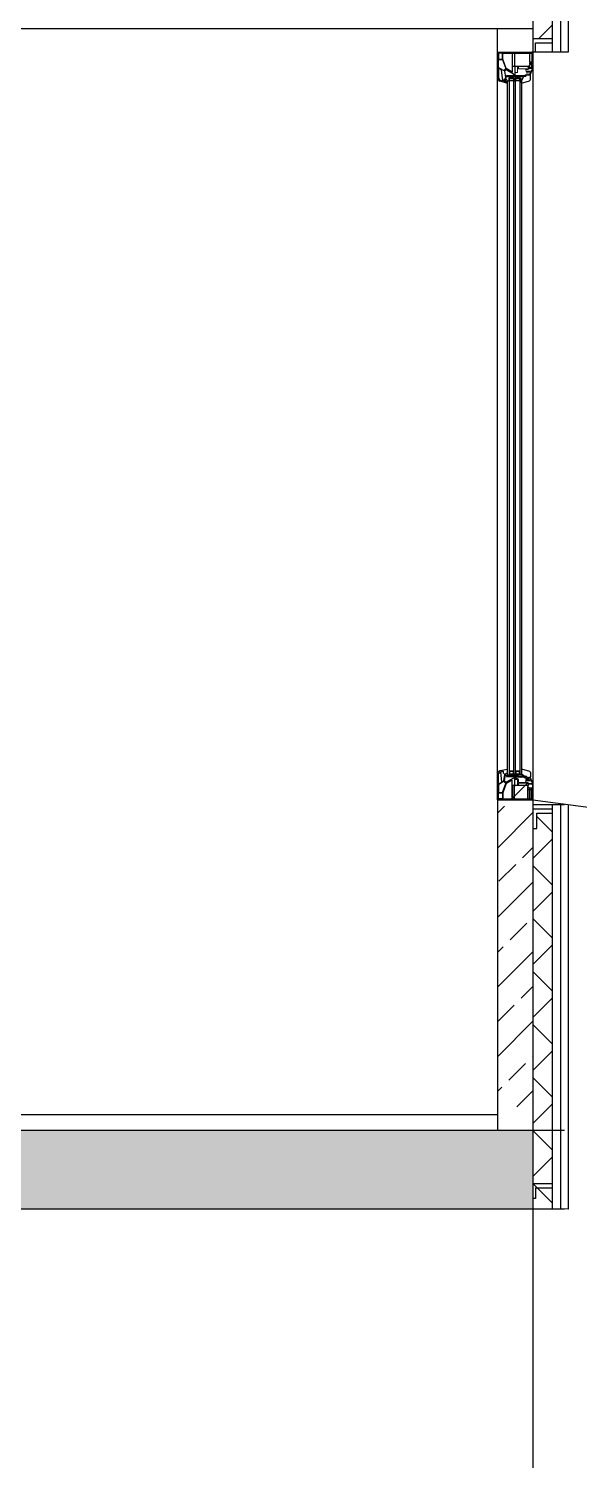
# Model space of a CAD drawing. Header units: millimetres. Extents: x -257254 to 390979, y -202328 to 355504.
# Drawn here: x 100886 to 102287, y 39296 to 42935 of the extents above; entities that cross this region are included whole.
import ezdxf

# ---------------------------------------------------------------- set-up
doc = ezdxf.new("R2010")
doc.units = ezdxf.units.MM
doc.layers.get('0').update_dxf_attribs({"lineweight": 25})
for name, color, linetype in [('G_S1', 3, 'Continuous'), ('GASKET', 5, 'Continuous'), ('PVC', 7, 'Continuous'), ('разрез', 40, 'Continuous')]:
    doc.layers.add(name, color=color, linetype=linetype)

msp = doc.modelspace()

# ---------------------------------------------------------------- hatches: boundary and pattern name
at = {"layer": 'разрез'}
h = msp.add_hatch(dxfattribs=at)
h.set_pattern_fill('NET', color=256, scale=30, angle=45)
h.set_pattern_definition([(45, (-80, -18000), (-67.35192, 67.35192), []), (135, (-80, -18000), (-67.35192, -67.35192), [])])
h.paths.add_polyline_path([(102219.02596, 43953.3795), (102179.02596, 43953.3795), (102179.02596, 43914.47947), (102169.02596, 43914.47947), (102169.02596, 42909.00971), (102219.02596, 42909.00971)])
h = msp.add_hatch(dxfattribs=at)
h.set_pattern_fill('JIS_STN_2.5', color=256, scale=50)
h.set_pattern_definition([(45, (-80, 35.1), (-88.38835, 88.38835), []), (45, (8.25, 35.1), (-88.38835, 88.38835), [60, -25])])
h.paths.add_polyline_path([(102169.02596, 41010.43767), (102157.64418, 41034.97906), (102090.83852, 41034.97906), (102079.02596, 41010.43767), (102079.02596, 40194.97906), (102169.02596, 40194.97906)])
h = msp.add_hatch(dxfattribs=at)
h.set_pattern_fill('NET', color=256, scale=30, angle=45)
h.set_pattern_definition([(45, (-80, -21012.055), (-67.35192, 67.35192), []), (135, (-80, -21012.055), (-67.35192, -67.35192), [])])
h.paths.add_polyline_path([(102219.02596, 40941.32448), (102179.02596, 40941.32448), (102179.02596, 40902.42445), (102169.02596, 40902.42445), (102169.23185, 39935.20629), (102219.23185, 39935.20629)])
h = msp.add_hatch(dxfattribs=at)
h.set_pattern_fill('JIS_STN_2.5', color=256, scale=50)
h.paths.add_polyline_path([(92229.02595, 40135.34196), (89829.02595, 40135.34196), (89829.02595, 39935.34196), (92229.02595, 39935.34196)])
h.paths.add_polyline_path([(96429.02596, 40135.34196), (92229.02596, 40135.34196), (92229.02596, 40015.34196), (92229.02595, 39935.34196), (96429.02596, 39935.34196)])
h.paths.add_polyline_path([(100629.02596, 40135.34196), (96429.02596, 40135.34196), (96429.02596, 39935.34196), (100629.02596, 39935.34196)])
h.paths.add_polyline_path([(102169.02596, 40135.34196), (100629.02596, 40135.34196), (100629.02596, 39935.34196), (102169.02596, 39935.34196)])

# ---------------------------------------------------------------- linework, layer by layer
at = {"color": 1, "linetype": 'Continuous', "lineweight": 25}
for p, q in [((102102.22347, 42812.94867), (102142.23375, 42815.93684)), ((102142.23375, 42812.94867), (102102.22347, 42815.93684)), ((102102.22347, 41037.62609), (102142.23375, 41034.63792)), ((102142.23375, 41037.62609), (102102.22347, 41034.63792))]:
    msp.add_line(p, q, dxfattribs=at)
at = {"color": 5}
for p, q in [((102109.26072, 42809.16832), (102108.26072, 42809.16832)), ((102109.26072, 42808.16832), (102108.26072, 42808.16832)), ((102109.26072, 42807.16832), (102108.26072, 42807.16832)), ((102109.26072, 42806.16832), (102108.26072, 42806.16832)), ((102109.26072, 42805.16832), (102108.26072, 42805.16832)), ((102109.26072, 42804.16832), (102108.26072, 42804.16832)), ((102109.26072, 42803.66832), (102108.26072, 42803.66832)), ((102109.26072, 42809.16832), (102109.26072, 42810.16832)), ((102109.26072, 42803.66832), (102109.26072, 42802.66832)), ((102110.26072, 42809.16832), (102110.26072, 42810.16832)), ((102110.26072, 42803.66832), (102110.26072, 42802.66832)), ((102111.26072, 42809.16832), (102111.26072, 42810.16832)), ((102111.26072, 42803.66832), (102111.26072, 42802.66832)), ((102112.26072, 42809.16832), (102112.26072, 42810.16832)), ((102112.26072, 42803.66832), (102112.26072, 42802.66832)), ((102113.26072, 42809.16832), (102113.26072, 42810.16832)), ((102113.26072, 42803.66832), (102113.26072, 42802.66832)), ((102114.26072, 42809.16832), (102114.26072, 42810.16832)), ((102114.26072, 42803.66832), (102114.26072, 42802.66832)), ((102115.26072, 42809.16832), (102115.26072, 42810.16832)), ((102115.26072, 42803.66832), (102115.26072, 42802.66832)), ((102116.26072, 42809.16832), (102116.26072, 42810.16832)), ((102116.26072, 42803.66832), (102116.26072, 42802.66832)), ((102117.26072, 42809.16832), (102117.26072, 42810.16832)), ((102117.26072, 42803.66832), (102117.26072, 42802.66832)), ((102118.26072, 42809.16832), (102118.26072, 42810.16832)), ((102118.26072, 42803.66832), (102118.26072, 42802.66832)), ((102119.26072, 42809.16832), (102119.26072, 42810.16832)), ((102119.26072, 42809.16832), (102119.26072, 42810.16832)), ((102119.26072, 42809.16832), (102120.26072, 42809.16832)), ((102120.26072, 42808.16832), (102119.26072, 42808.16832)), ((102120.26072, 42807.16832), (102119.26072, 42807.16832)), ((102120.26072, 42806.16832), (102119.26072, 42806.16832)), ((102120.26072, 42805.16832), (102119.26072, 42805.16832)), ((102120.26072, 42804.16832), (102119.26072, 42804.16832)), ((102119.26072, 42803.66832), (102119.26072, 42802.66832)), ((102119.26072, 42803.66832), (102119.26072, 42802.66832)), ((102119.26072, 42803.66832), (102120.26072, 42803.66832)), ((102120.26072, 42809.16832), (102120.26072, 42810.16832)), ((102120.26072, 42803.66832), (102120.26072, 42802.66832)), ((102125.26072, 42809.16832), (102124.26072, 42809.16832)), ((102125.26072, 42808.16832), (102124.26072, 42808.16832)), ((102125.26072, 42807.16832), (102124.26072, 42807.16832)), ((102125.26072, 42806.16832), (102124.26072, 42806.16832)), ((102125.26072, 42805.16832), (102124.26072, 42805.16832)), ((102125.26072, 42804.16832), (102124.26072, 42804.16832)), ((102125.26072, 42803.66832), (102124.26072, 42803.66832)), ((102125.26072, 42809.16832), (102125.26072, 42810.16832)), ((102125.26072, 42803.66832), (102125.26072, 42802.66832)), ((102126.26072, 42809.16832), (102126.26072, 42810.16832)), ((102126.26072, 42803.66832), (102126.26072, 42802.66832)), ((102127.26072, 42809.16832), (102127.26072, 42810.16832)), ((102127.26072, 42803.66832), (102127.26072, 42802.66832)), ((102128.26072, 42809.16832), (102128.26072, 42810.16832)), ((102128.26072, 42803.66832), (102128.26072, 42802.66832)), ((102129.26072, 42809.16832), (102129.26072, 42810.16832)), ((102129.26072, 42803.66832), (102129.26072, 42802.66832)), ((102130.26072, 42809.16832), (102130.26072, 42810.16832)), ((102130.26072, 42803.66832), (102130.26072, 42802.66832)), ((102131.26072, 42809.16832), (102131.26072, 42810.16832)), ((102131.26072, 42803.66832), (102131.26072, 42802.66832)), ((102132.26072, 42809.16832), (102132.26072, 42810.16832)), ((102132.26072, 42803.66832), (102132.26072, 42802.66832)), ((102133.26072, 42809.16832), (102133.26072, 42810.16832)), ((102133.26072, 42803.66832), (102133.26072, 42802.66832)), ((102134.26072, 42809.16832), (102134.26072, 42810.16832)), ((102134.26072, 42803.66832), (102134.26072, 42802.66832)), ((102135.26072, 42809.16832), (102135.26072, 42810.16832)), ((102135.26072, 42809.16832), (102135.26072, 42810.16832)), ((102135.26072, 42809.16832), (102136.26072, 42809.16832)), ((102136.26072, 42808.16832), (102135.26072, 42808.16832)), ((102136.26072, 42807.16832), (102135.26072, 42807.16832)), ((102136.26072, 42806.16832), (102135.26072, 42806.16832)), ((102136.26072, 42805.16832), (102135.26072, 42805.16832)), ((102136.26072, 42804.16832), (102135.26072, 42804.16832)), ((102135.26072, 42803.66832), (102135.26072, 42802.66832)), ((102135.26072, 42803.66832), (102135.26072, 42802.66832)), ((102135.26072, 42803.66832), (102136.26072, 42803.66832)), ((102136.26072, 42809.16832), (102136.26072, 42810.16832)), ((102136.26072, 42803.66832), (102136.26072, 42802.66832)), ((102109.26072, 41046.90644), (102108.26072, 41046.90644)), ((102109.26072, 41046.40644), (102108.26072, 41046.40644)), ((102109.26072, 41045.40644), (102108.26072, 41045.40644)), ((102109.26072, 41044.40644), (102108.26072, 41044.40644)), ((102109.26072, 41043.40644), (102108.26072, 41043.40644)), ((102109.26072, 41042.40644), (102108.26072, 41042.40644)), ((102109.26072, 41041.40644), (102108.26072, 41041.40644)), ((102109.26072, 41046.90644), (102109.26072, 41047.90644)), ((102109.26072, 41041.40644), (102109.26072, 41040.40644)), ((102110.26072, 41046.90644), (102110.26072, 41047.90644)), ((102110.26072, 41041.40644), (102110.26072, 41040.40644)), ((102111.26072, 41046.90644), (102111.26072, 41047.90644)), ((102111.26072, 41041.40644), (102111.26072, 41040.40644)), ((102112.26072, 41046.90644), (102112.26072, 41047.90644)), ((102112.26072, 41041.40644), (102112.26072, 41040.40644)), ((102113.26072, 41046.90644), (102113.26072, 41047.90644)), ((102113.26072, 41041.40644), (102113.26072, 41040.40644)), ((102114.26072, 41046.90644), (102114.26072, 41047.90644)), ((102114.26072, 41041.40644), (102114.26072, 41040.40644)), ((102115.26072, 41046.90644), (102115.26072, 41047.90644)), ((102115.26072, 41041.40644), (102115.26072, 41040.40644)), ((102116.26072, 41046.90644), (102116.26072, 41047.90644)), ((102116.26072, 41041.40644), (102116.26072, 41040.40644)), ((102117.26072, 41046.90644), (102117.26072, 41047.90644)), ((102117.26072, 41041.40644), (102117.26072, 41040.40644)), ((102118.26072, 41046.90644), (102118.26072, 41047.90644)), ((102118.26072, 41041.40644), (102118.26072, 41040.40644)), ((102119.26072, 41046.90644), (102119.26072, 41047.90644)), ((102119.26072, 41046.90644), (102119.26072, 41047.90644)), ((102119.26072, 41046.90644), (102120.26072, 41046.90644)), ((102120.26072, 41046.40644), (102119.26072, 41046.40644)), ((102120.26072, 41045.40644), (102119.26072, 41045.40644)), ((102120.26072, 41044.40644), (102119.26072, 41044.40644)), ((102120.26072, 41043.40644), (102119.26072, 41043.40644)), ((102120.26072, 41042.40644), (102119.26072, 41042.40644)), ((102119.26072, 41041.40644), (102119.26072, 41040.40644)), ((102119.26072, 41041.40644), (102119.26072, 41040.40644)), ((102119.26072, 41041.40644), (102120.26072, 41041.40644)), ((102120.26072, 41046.90644), (102120.26072, 41047.90644)), ((102120.26072, 41041.40644), (102120.26072, 41040.40644)), ((102125.26072, 41046.90644), (102124.26072, 41046.90644)), ((102125.26072, 41046.40644), (102124.26072, 41046.40644)), ((102125.26072, 41045.40644), (102124.26072, 41045.40644)), ((102125.26072, 41044.40644), (102124.26072, 41044.40644)), ((102125.26072, 41043.40644), (102124.26072, 41043.40644)), ((102125.26072, 41042.40644), (102124.26072, 41042.40644)), ((102125.26072, 41041.40644), (102124.26072, 41041.40644)), ((102125.26072, 41046.90644), (102125.26072, 41047.90644)), ((102125.26072, 41041.40644), (102125.26072, 41040.40644)), ((102126.26072, 41046.90644), (102126.26072, 41047.90644)), ((102126.26072, 41041.40644), (102126.26072, 41040.40644)), ((102127.26072, 41046.90644), (102127.26072, 41047.90644)), ((102127.26072, 41041.40644), (102127.26072, 41040.40644)), ((102128.26072, 41046.90644), (102128.26072, 41047.90644)), ((102128.26072, 41041.40644), (102128.26072, 41040.40644)), ((102129.26072, 41046.90644), (102129.26072, 41047.90644)), ((102129.26072, 41041.40644), (102129.26072, 41040.40644)), ((102130.26072, 41046.90644), (102130.26072, 41047.90644)), ((102130.26072, 41041.40644), (102130.26072, 41040.40644)), ((102131.26072, 41046.90644), (102131.26072, 41047.90644)), ((102131.26072, 41041.40644), (102131.26072, 41040.40644)), ((102132.26072, 41046.90644), (102132.26072, 41047.90644)), ((102132.26072, 41041.40644), (102132.26072, 41040.40644)), ((102133.26072, 41046.90644), (102133.26072, 41047.90644)), ((102133.26072, 41041.40644), (102133.26072, 41040.40644)), ((102134.26072, 41046.90644), (102134.26072, 41047.90644)), ((102134.26072, 41041.40644), (102134.26072, 41040.40644)), ((102135.26072, 41046.90644), (102135.26072, 41047.90644)), ((102135.26072, 41046.90644), (102135.26072, 41047.90644)), ((102135.26072, 41046.90644), (102136.26072, 41046.90644)), ((102136.26072, 41046.40644), (102135.26072, 41046.40644)), ((102136.26072, 41045.40644), (102135.26072, 41045.40644)), ((102136.26072, 41044.40644), (102135.26072, 41044.40644)), ((102136.26072, 41043.40644), (102135.26072, 41043.40644)), ((102136.26072, 41042.40644), (102135.26072, 41042.40644)), ((102135.26072, 41041.40644), (102135.26072, 41040.40644)), ((102135.26072, 41041.40644), (102135.26072, 41040.40644)), ((102135.26072, 41041.40644), (102136.26072, 41041.40644)), ((102136.26072, 41046.90644), (102136.26072, 41047.90644)), ((102136.26072, 41041.40644), (102136.26072, 41040.40644))]:
    msp.add_line(p, q, dxfattribs=at)
for points in [[(102116.61489, 42825.34444, -0.5773502692), (102116.16489, 42825.08464), (102101.21313, 42833.71704, -0.1763269807), (102101.08122, 42833.87425), (102092.53299, 42857.36032, -0.0874886635), (102092.51489, 42857.46293), (102092.51489, 42872.41003, -0.4142135624), (102092.81489, 42872.71003), (102116.31489, 42872.71003, -0.4142135624), (102116.61489, 42872.41003)], [(102116.61489, 41025.23032, 0.5773502692), (102116.16489, 41025.49013), (102101.21312, 41016.85772, 0.1763269807), (102101.08122, 41016.70052), (102092.53299, 40993.21444, 0.0874886635), (102092.51489, 40993.11184), (102092.51489, 40978.16474, 0.4142135624), (102092.81489, 40977.86474), (102116.31489, 40977.86474, 0.4142135624), (102116.61489, 40978.16474)]]:
    msp.add_lwpolyline(points, format="xyb", close=True)
at = {"color": 1, "linetype": 'Continuous', "lineweight": 25}
for points in [[(102104.23325, 42812.94867), (102102.22347, 42812.94867), (102102.22347, 42815.93684), (102142.23375, 42815.93684), (102142.23375, 42812.94867)], [(102104.23325, 41037.62609), (102102.22347, 41037.62609), (102102.22347, 41034.63792), (102142.23375, 41034.63792), (102142.23375, 41037.62609)]]:
    msp.add_lwpolyline(points, close=True, dxfattribs=at)
at = {"color": 5}
for points in [[(102120.26072, 42810.16832), (102120.26072, 42802.66832), (102108.26072, 42802.66832), (102108.26072, 42810.16832)], [(102119.26072, 42809.16832), (102119.26072, 42803.66832), (102109.26072, 42803.66832), (102109.26072, 42809.16832)], [(102136.26072, 42810.16832), (102136.26072, 42802.66832), (102124.26072, 42802.66832), (102124.26072, 42810.16832)], [(102135.26072, 42809.16832), (102135.26072, 42803.66832), (102125.26072, 42803.66832), (102125.26072, 42809.16832)], [(102120.26072, 41040.40644), (102120.26072, 41047.90644), (102108.26072, 41047.90644), (102108.26072, 41040.40644)], [(102119.26072, 41041.40644), (102119.26072, 41046.90644), (102109.26072, 41046.90644), (102109.26072, 41041.40644)], [(102136.26072, 41040.40644), (102136.26072, 41047.90644), (102124.26072, 41047.90644), (102124.26072, 41040.40644)], [(102135.26072, 41041.40644), (102135.26072, 41046.90644), (102125.26072, 41046.90644), (102125.26072, 41041.40644)]]:
    msp.add_lwpolyline(points, close=True, dxfattribs=at)
at = {"layer": 'G_S1'}
for points in [[(102104.26072, 41037.62609), (102104.26072, 42802.66842), (102108.26072, 42802.66823), (102108.26072, 41037.62609)], [(102120.26072, 41037.62609), (102120.26072, 42802.66842), (102124.26072, 42802.66823), (102124.26072, 41037.62609)], [(102136.26072, 41037.62704), (102136.26069, 42803.16842), (102140.26069, 42803.16823), (102140.26072, 41037.62704)]]:
    msp.add_lwpolyline(points, close=True, dxfattribs=at)
at = {"layer": 'GASKET', "color": 5, "linetype": 'Continuous'}
msp.add_lwpolyline([(102101.59073, 42806.79046, 0.4142135624), (102100.89073, 42807.49046), (102100.79073, 42807.49046, 0.4142135624), (102100.49073, 42807.19046), (102100.49073, 42806.34405), (102100.19073, 42806.17085, -0.5773502692), (102099.29073, 42806.69046), (102099.29073, 42807.14046, 0.4142135624), (102098.79073, 42807.64046), (102098.49073, 42807.64046, 0.0200240707), (102098.21073, 42807.62925, 0.3909468838), (102097.29073, 42806.63245), (102097.29073, 42801.64848, 0.3909468838), (102098.21073, 42800.65168), (102098.49073, 42800.64046), (102098.79073, 42800.64046, 0.4142135624), (102099.29073, 42801.14046), (102099.29073, 42801.59046, -0.5773502692), (102100.19073, 42802.11008), (102100.49073, 42801.93687), (102100.49073, 42797.89006), (102103.87457, 42796.87564, 0.5023341752), (102104.26072, 42797.16301), (102104.26073, 42803.92482), (102101.82345, 42804.65548, -0.349418093), (102101.59073, 42804.94784)], format="xyb", close=True, dxfattribs=at)
at = {"layer": 'PVC'}
for p, q in [((102078.93981, 42809.76937), (102078.93981, 42875.2328)), ((102081.80766, 42875.26082), (102090.402, 42875.26082)), ((102081.89381, 42875.2328), (102090.48815, 42875.2328)), ((102093.77761, 42875.26082), (102134.102, 42875.26082)), ((102137.47761, 42875.26082), (102146.07195, 42875.26082)), ((102137.56376, 42875.2328), (102146.1581, 42875.2328)), ((102149.43981, 42875.26082), (102153.83981, 42875.26082)), ((102157.20766, 42875.26082), (102166.07195, 42875.26082)), ((102157.29381, 42875.2328), (102166.1581, 42875.2328)), ((102168.93981, 42875.26082), (102168.93981, 42836.71082)), ((102122.93981, 42837.96082), (102122.93981, 42816.46082)), ((102123.02596, 42837.9328), (102123.02596, 42816.4328)), ((102157.00107, 42838.96082), (102123.93981, 42838.96082)), ((102157.08722, 42838.9328), (102124.02596, 42838.9328)), ((102156.95003, 42836.33846), (102157.48404, 42838.33141)), ((102157.03618, 42836.31045), (102157.57019, 42838.30339)), ((102159.97294, 42836.14169), (102157.25969, 42835.96148)), ((102160.05909, 42836.11368), (102157.34584, 42835.93346)), ((102160.36764, 42842.96082), (102159.36764, 42841.96082)), ((102159.36764, 42841.96082), (102160.42977, 42836.74028)), ((102160.45379, 42842.9328), (102159.45379, 42841.9328)), ((102159.45379, 42841.9328), (102160.51592, 42836.71226)), ((102165.13981, 42842.96082), (102160.36764, 42842.96082)), ((102165.22596, 42842.9328), (102160.45379, 42842.9328)), ((102164.4474, 42836.7314), (102164.64423, 42837.84764)), ((102164.53355, 42836.70338), (102164.73038, 42837.81963)), ((102167.68981, 42835.96082), (102164.90667, 42836.14567)), ((102167.77596, 42835.9328), (102164.99282, 42836.11766)), ((102165.13663, 42838.26082), (102166.13981, 42838.26082)), ((102165.22278, 42838.2328), (102166.22596, 42838.2328)), ((102166.63981, 42838.76082), (102166.63981, 42841.46082)), ((102166.72596, 42838.7328), (102166.72596, 42841.4328)), ((102168.18981, 42835.96082), (102167.68981, 42835.96082)), ((102168.27596, 42835.9328), (102167.77596, 42835.9328)), ((102168.93981, 42836.71082), (102168.18981, 42835.96082)), ((102100.06216, 42797.97104), (102084.86925, 42802.04197)), ((102096.455, 42826.495), (102098.89423, 42812.66143)), ((102096.54115, 42826.46698), (102098.98038, 42812.63342)), ((102100.02488, 42830.66792), (102096.73509, 42827.37813)), ((102100.11103, 42830.63991), (102096.82124, 42827.35012)), ((102098.73981, 42807.61082), (102098.43981, 42807.61082)), ((102098.43981, 42800.61082), (102098.73981, 42800.61082)), ((102098.82596, 42807.5828), (102098.52596, 42807.5828)), ((102098.52596, 42800.5828), (102098.82596, 42800.5828)), ((102098.93981, 42812.14049), (102098.93981, 42809.46082)), ((102099.02596, 42812.11247), (102099.02596, 42809.4328)), ((102099.23981, 42806.66082), (102099.23981, 42807.11082)), ((102099.23981, 42801.11082), (102099.23981, 42801.56082)), ((102099.32596, 42806.6328), (102099.32596, 42807.0828)), ((102099.32596, 42801.0828), (102099.32596, 42801.5328)), ((102100.43981, 42806.31441), (102100.13981, 42806.1412)), ((102100.13981, 42802.08043), (102100.43981, 42801.90723)), ((102100.52596, 42806.28639), (102100.22596, 42806.11319)), ((102100.22596, 42802.05242), (102100.52596, 42801.87921)), ((102100.43981, 42807.96082), (102100.43981, 42806.31441)), ((102100.43981, 42801.90723), (102100.43981, 42798.26082)), ((102100.52596, 42807.9328), (102100.52596, 42806.28639)), ((102100.52596, 42801.87921), (102100.52596, 42798.2328)), ((102119.93981, 42820.02588), (102101.23198, 42830.82684)), ((102120.02596, 42819.99786), (102101.31813, 42830.79883)), ((102120.43981, 42816.46082), (102120.43981, 42819.15985)), ((102120.52596, 42816.4328), (102120.52596, 42819.13184)), ((102122.43981, 42815.96082), (102120.93981, 42815.96082)), ((102122.52596, 42815.9328), (102121.02596, 42815.9328)), ((102140.26069, 42802.80664), (102145.78549, 42813.5819)), ((102140.26069, 42797.2328), (102140.26069, 42808.38047)), ((102140.26069, 42796.94872), (102160.31159, 42802.5115)), ((102143.35034, 42806.04184), (102143.52596, 42806.04184)), ((102143.82596, 42796.9328), (102143.82596, 42796.9328)), ((102147.94405, 42814.9328), (102151.02596, 42814.9328)), ((102151.52596, 42815.4328), (102151.52596, 42815.8328)), ((102153.62596, 42817.9328), (102155.93763, 42817.9328)), ((102155.93763, 42817.9328), (102162.27596, 42817.9328)), ((102158.77596, 42820.1328), (102158.49151, 42818.51963)), ((102163.02596, 42817.1828), (102162.27596, 42817.9328)), ((102163.02596, 42806.29926), (102163.02596, 42817.1828)), ((102104.26072, 41052.63174), (102084.9554, 41048.56081)), ((102140.26072, 41053.62604), (102160.31159, 41048.06327)), ((102079.02596, 41040.83341), (102079.02596, 40975.34196)), ((102096.54115, 41024.10778), (102098.98038, 41037.94135)), ((102100.11103, 41019.93486), (102096.82124, 41023.22465)), ((102099.02596, 41038.46229), (102099.02596, 41041.14196)), ((102120.02596, 41030.5769), (102101.31813, 41019.77594)), ((102120.52596, 41034.14196), (102120.52596, 41031.44293)), ((102122.52596, 41034.64196), (102121.02596, 41034.64196)), ((102123.02596, 41012.64196), (102123.02596, 41034.14196)), ((102157.08722, 41011.64196), (102124.02596, 41011.64196)), ((102140.26072, 41041.1452), (102145.78549, 41036.99287)), ((102147.94405, 41035.64196), (102151.02596, 41035.64196)), ((102151.52596, 41035.14196), (102151.52596, 41034.74196)), ((102153.62596, 41032.64196), (102155.93763, 41032.64196)), ((102154.67596, 41028.64196), (102155.13865, 41028.64196)), ((102154.67596, 41026.64196), (102156.29335, 41026.64196)), ((102155.57166, 41028.89196), (102156.58894, 41030.65394)), ((102156.64833, 41030.99077), (102156.43004, 41032.22879)), ((102156.72636, 41026.89196), (102158.77596, 41030.44196)), ((102157.03618, 41014.26432), (102157.57019, 41012.27137)), ((102164.99282, 41014.45711), (102157.34584, 41014.6413)), ((102158.77596, 41030.44196), (102158.49151, 41032.05514)), ((102158.98391, 41032.64196), (102162.27596, 41032.64196)), ((102163.02596, 41033.39196), (102162.27596, 41032.64196)), ((102163.02596, 41044.2755), (102163.02596, 41033.39196)), ((102167.77596, 41014.64196), (102164.99282, 41014.45711)), ((102168.27596, 41014.64196), (102167.77596, 41014.64196)), ((102169.02596, 41013.89196), (102168.27596, 41014.64196)), ((102169.02596, 40975.34196), (102169.02596, 41013.89196)), ((102079.02596, 40975.34196), (102090.48815, 40975.34196)), ((102090.48815, 40975.34196), (102157.29381, 40975.34196)), ((102157.29381, 40975.34196), (102169.02596, 40975.34196))]:
    msp.add_line(p, q, dxfattribs=at)
at = {"layer": 'PVC', "linetype": 'Continuous', "lineweight": 0}
for p, q in [((102130.02596, 42823.9328), (102130.02596, 42838.4328)), ((102130.52596, 42838.9328), (102131.52596, 42838.9328)), ((102132.02596, 42838.4328), (102132.02596, 42833.9328)), ((102132.52596, 42833.4328), (102156.36792, 42833.4328)), ((102151.62143, 42831.4328), (102156.36792, 42831.4328)), ((102159.32596, 42835.9328), (102164.98391, 42835.9328)), ((102159.32596, 42833.9328), (102166.52391, 42833.9328)), ((102169.02596, 42832.9328), (102163.02596, 42818.6828)), ((102166.98473, 42833.23877), (102164.45824, 42827.23836)), ((102164.98391, 42835.9328), (102168.27596, 42835.9328)), ((102124.02592, 42816.43684), (102124.02592, 42822.9328)), ((102124.52592, 42823.4328), (102129.52596, 42823.4328)), ((102138.72592, 42815.93684), (102124.52592, 42815.93684)), ((102139.02592, 42816.23684), (102138.72592, 42815.93684)), ((102139.32592, 42815.93684), (102139.02592, 42816.23684)), ((102148.52592, 42815.93684), (102139.32592, 42815.93684)), ((102149.02592, 42817.43684), (102149.02592, 42816.43684)), ((102151.39671, 42817.93684), (102149.52592, 42817.93684)), ((102152.02693, 42826.43176), (102151.13146, 42830.83312)), ((102154.05909, 42818.11368), (102151.39671, 42817.93684)), ((102153.03916, 42826.34661), (102152.87045, 42826.17789)), ((102154.45379, 42824.9328), (102153.45379, 42823.9328)), ((102153.45379, 42823.9328), (102154.51592, 42818.71226)), ((102163.99742, 42826.93239), (102154.45338, 42826.93239)), ((102162.19192, 42824.9328), (102154.45379, 42824.9328)), ((102158.53355, 42818.70338), (102158.76564, 42820.01963)), ((102161.77596, 42817.9328), (102158.99282, 42818.11766)), ((102159.25804, 42820.4328), (102160.71824, 42820.4328)), ((102161.17906, 42820.73877), (102162.65274, 42824.23877)), ((102162.27596, 42817.9328), (102161.77596, 42817.9328)), ((102163.02596, 42818.6828), (102162.27596, 42817.9328)), ((102124.02592, 41034.13792), (102124.02592, 41027.64196)), ((102138.72592, 41034.63792), (102124.52592, 41034.63792)), ((102124.52592, 41027.14196), (102129.52596, 41027.14196)), ((102126.02592, 41032.13792), (102126.02592, 41029.64196)), ((102137.97236, 41032.63792), (102126.52592, 41032.63792)), ((102126.52592, 41029.14196), (102129.52596, 41029.14196)), ((102130.02596, 41026.64196), (102130.02596, 41012.14196)), ((102130.52596, 41011.64196), (102131.52596, 41011.64196)), ((102132.02596, 41026.64196), (102132.02596, 41019.64196)), ((102132.02596, 41012.14196), (102132.02596, 41016.64196)), ((102132.52596, 41019.14196), (102149.4784, 41019.14196)), ((102132.52596, 41017.14196), (102156.36792, 41017.14196)), ((102139.02592, 41034.33792), (102138.72592, 41034.63792)), ((102139.32592, 41034.63792), (102139.02592, 41034.33792)), ((102148.52592, 41034.63792), (102139.32592, 41034.63792)), ((102146.70673, 41032.63792), (102140.07949, 41032.63792)), ((102149.02592, 41033.13792), (102149.02592, 41034.13792)), ((102150.86024, 41030.66915), (102149.36024, 41030.66915)), ((102151.39671, 41032.63792), (102149.52592, 41032.63792)), ((102149.96837, 41019.54228), (102152.09979, 41030.01858)), ((102151.64297, 41030.61716), (102150.86024, 41030.66915)), ((102152.02693, 41024.14301), (102151.13146, 41019.74165)), ((102154.05909, 41032.46109), (102151.39671, 41032.63792)), ((102151.62143, 41019.14196), (102156.36792, 41019.14196)), ((102153.03916, 41024.22816), (102152.87045, 41024.39688)), ((102153.45379, 41026.64196), (102154.51592, 41031.8625)), ((102154.45379, 41025.64196), (102153.45379, 41026.64196)), ((102163.99742, 41023.64237), (102154.45338, 41023.64237)), ((102162.19192, 41025.64196), (102154.45379, 41025.64196)), ((102158.53355, 41031.87138), (102158.76564, 41030.55514)), ((102161.77596, 41032.64196), (102158.99282, 41032.45711)), ((102159.25804, 41030.14196), (102160.71824, 41030.14196)), ((102159.32596, 41016.64196), (102166.52391, 41016.64196)), ((102159.32596, 41014.64196), (102164.98391, 41014.64196)), ((102161.17906, 41029.83599), (102162.65274, 41026.33599)), ((102162.27596, 41032.64196), (102161.77596, 41032.64196)), ((102163.02596, 41031.89196), (102162.27596, 41032.64196)), ((102169.02596, 41017.64196), (102163.02596, 41031.89196)), ((102166.98473, 41017.33599), (102164.45824, 41023.3364)), ((102164.98391, 41014.64196), (102168.27596, 41014.64196)), ((102168.27596, 41014.64196), (102169.02596, 41015.39196)), ((102169.02596, 41015.39196), (102169.02596, 41017.64196))]:
    msp.add_line(p, q, dxfattribs=at)
at = {"layer": 'PVC'}
for points in [[(102100.14831, 42797.94302), (102084.9554, 42802.01395, -0.3394542589), (102079.02596, 42809.74136), (102079.02596, 42875.2328), (102169.02596, 42875.2328), (102169.02596, 42836.6828), (102168.27596, 42835.9328), (102169.02596, 42835.1828), (102169.02596, 42832.9328)], [(102121.82596, 42872.7328, -0.4142135624), (102122.32596, 42872.2328), (102122.32596, 42841.27346, -0.2522636525), (102122.10096, 42840.85588, 0.1521672479), (102120.78137, 42839.2453, -0.3056146846), (102120.31786, 42838.9328), (102117.82596, 42838.9328, -0.4142135624), (102117.32596, 42839.4328), (102117.32596, 42872.2328, -0.4142135624), (102117.82596, 42872.7328)], [(102117.82596, 42872.7328), (102165.72596, 42872.7328, -0.4142135624), (102166.22596, 42872.2328), (102166.22596, 42850.4328, -0.4142135624), (102165.72596, 42849.9328), (102161.72596, 42849.9328, -0.4142135624), (102161.22596, 42850.4328), (102161.22596, 42872.2328, -0.4142135624), (102161.72596, 42872.7328)], [(102121.82596, 40977.84196, 0.4142135624), (102122.32596, 40978.34196), (102122.32596, 41009.3013, 0.2522636525), (102122.10096, 41009.71889, -0.1521672479), (102120.78137, 41011.32946, 0.3056146846), (102120.31786, 41011.64196), (102117.82596, 41011.64196, 0.4142135624), (102117.32596, 41011.14196), (102117.32596, 40978.34196, 0.4142135624), (102117.82596, 40977.84196)], [(102117.82596, 40977.84196), (102165.72596, 40977.84196, 0.4142135624), (102166.22596, 40978.34196), (102166.22596, 41000.14196, 0.4142135624), (102165.72596, 41000.64196), (102161.72596, 41000.64196, 0.4142135624), (102161.22596, 41000.14196), (102161.22596, 40978.34196, 0.4142135624), (102161.72596, 40977.84196)]]:
    msp.add_lwpolyline(points, format="xyb", dxfattribs=at)
for points in [[(102082.32596, 42857.9828), (102090.92596, 42857.9828, 0.4142135624), (102091.42596, 42858.4828), (102091.42596, 42872.2328, 0.4142135624), (102090.92596, 42872.7328), (102082.32596, 42872.7328, 0.4142135624), (102081.82596, 42872.2328), (102081.82596, 42858.4828, 0.4142135624)], [(102092.52596, 42857.4328), (102092.52596, 42872.2328, -0.4142135624), (102093.02596, 42872.7328), (102116.12596, 42872.7328, -0.4142135624), (102116.62596, 42872.2328), (102116.62596, 42825.71363, -0.5773502692), (102115.87596, 42825.28062), (102102.56813, 42832.96389, 0.0791628029), (102101.53955, 42833.35765, -0.259106532), (102101.17276, 42833.6759)], [(102081.82596, 42856.3828, -0.4142135624), (102082.32596, 42856.8828), (102091.20544, 42856.8828, -0.3152987889), (102091.67529, 42856.55381), (102099.93255, 42833.86716, -0.415199181), (102099.63213, 42833.22574, 0.110368962), (102098.34326, 42832.40768), (102094.97492, 42829.03934, -0.3394542589), (102094.37137, 42828.95988), (102082.07596, 42836.05864, -0.2679491924), (102081.82596, 42836.49165)], [(102081.82596, 42834.06678), (102081.82596, 42809.74136, 0.3394542589), (102085.6801, 42804.71854), (102086.14624, 42804.59364, 0.0665911149), (102092.72885, 42802.82984), (102088.99819, 42830.45856, 0.2914734196), (102088.7501, 42830.93515), (102082.57596, 42834.49979, 0.5773502692)], [(102161.22596, 42848.3328, -0.4142135624), (102161.72596, 42848.8328), (102165.72596, 42848.8328, -0.4142135624), (102166.22596, 42848.3328), (102166.22596, 42845.9328, -0.4142135624), (102165.72596, 42845.4328), (102161.72596, 42845.4328, -0.4142135624), (102161.22596, 42845.9328)], [(102081.82596, 41016.50799), (102081.82596, 41040.83341, -0.3394542589), (102085.6801, 41045.85622), (102086.14624, 41045.98112, -0.4663076582), (102086.77375, 41045.54174), (102088.99819, 41020.11621, -0.2914734196), (102088.7501, 41019.63962), (102082.57596, 41016.07497, -0.5773502692)], [(102081.82596, 40994.19196, 0.4142135624), (102082.32596, 40993.69196), (102091.20544, 40993.69196, 0.3152987889), (102091.67529, 40994.02095), (102099.93255, 41016.7076, 0.415199181), (102099.63213, 41017.34903, -0.110368962), (102098.34326, 41018.16709), (102094.97492, 41021.53543, 0.3394542589), (102094.37137, 41021.61489), (102082.07596, 41014.51613, 0.2679491924), (102081.82596, 41014.08312)], [(102089.62644, 41020.96692), (102087.44496, 41045.90136, -0.3639702343), (102087.81365, 41046.4279), (102092.72885, 41047.74493, -0.5461192343), (102093.10233, 41047.40533, 0.3391374696), (102096.23429, 41041.49214, -0.2932527546), (102096.52596, 41041.03761), (102096.52596, 41038.41855), (102094.07913, 41024.5419, 0.1007420008), (102094.11581, 41023.14616, -0.3298024597), (102093.87864, 41022.60058), (102090.37454, 41020.57749, -0.5486187866)], [(102092.52596, 40993.14196), (102092.52596, 40978.34196, 0.4142135624), (102093.02596, 40977.84196), (102116.12596, 40977.84196, 0.4142135624), (102116.62596, 40978.34196), (102116.62596, 41024.86114, 0.5773502692), (102115.87596, 41025.29415), (102102.56813, 41017.61087, -0.0791628029), (102101.53955, 41017.21712, 0.259106532), (102101.17276, 41016.89886)], [(102082.32596, 40992.59196), (102090.92596, 40992.59196, -0.4142135624), (102091.42596, 40992.09196), (102091.42596, 40978.34196, -0.4142135624), (102090.92596, 40977.84196), (102082.32596, 40977.84196, -0.4142135624), (102081.82596, 40978.34196), (102081.82596, 40992.09196, -0.4142135624)], [(102155.52596, 41002.24196, 0.4142135624), (102156.02596, 41001.74196), (102160.02596, 41001.74196, 0.4142135624), (102160.52596, 41002.24196), (102160.52596, 41004.67263, 0.3728956847), (102160.09726, 41005.16751, -0.1619694649), (102158.68602, 41005.8742), (102157.68602, 41006.8742, -0.1989123674), (102156.95379, 41008.64196, 0.4142135624), (102156.45379, 41009.14196), (102156.02596, 41009.14196, 0.4142135624), (102155.52596, 41008.64196)], [(102155.52596, 40978.34196, 0.4142135624), (102156.02596, 40977.84196), (102160.02596, 40977.84196, 0.4142135624), (102160.52596, 40978.34196), (102160.52596, 41000.14196, 0.4142135624), (102160.02596, 41000.64196), (102156.02596, 41000.64196, 0.4142135624), (102155.52596, 41000.14196)], [(102161.22596, 41002.24196, 0.4142135624), (102161.72596, 41001.74196), (102165.72596, 41001.74196, 0.4142135624), (102166.22596, 41002.24196), (102166.22596, 41004.64196, 0.4142135624), (102165.72596, 41005.14196), (102161.72596, 41005.14196, 0.4142135624), (102161.22596, 41004.64196)]]:
    msp.add_lwpolyline(points, format="xyb", close=True, dxfattribs=at)
for centre, radius, start, end in [((102081.80766, 42875.76082), 0.5, 185.0000001, 270.0000001), ((102090.402, 42875.76082), 0.5, 270.0000001, 355.0000001), ((102093.77761, 42875.76082), 0.5, 185.0000001, 270.00000011), ((102134.102, 42875.76082), 0.5, 270.0000001, 355.0000001), ((102137.47761, 42875.76082), 0.5, 185.0000001, 270.0000001), ((102146.07195, 42875.76082), 0.5, 270.0000001, 355.0000001), ((102149.43981, 42875.76082), 0.5, 180.0000001, 270.0000001), ((102153.83981, 42875.76082), 0.5, 270.0000001, 0.0000001), ((102157.20766, 42875.76082), 0.5, 185.0000001, 270.00000011), ((102166.07195, 42875.76082), 0.5, 270.0000001, 355.0000001), ((102123.93981, 42837.96082), 1, 90.0000001, 180.0000001), ((102124.02596, 42837.9328), 1, 90.0000001, 180.0000001), ((102157.23981, 42836.26082), 0.3, 165.0000001, 273.8000001), ((102157.00107, 42838.46082), 0.5, 345.0000001, 90.0000001), ((102157.32596, 42836.2328), 0.3, 165.0000001, 273.8000001), ((102157.08722, 42838.4328), 0.5, 345.0000001, 90.0000001), ((102159.93981, 42836.64059), 0.5, 273.8000001, 11.5000001), ((102160.02596, 42836.61258), 0.5, 273.8000001, 11.5000001), ((102164.93981, 42836.64457), 0.5, 170.0000001, 266.2000001), ((102165.02596, 42836.61656), 0.5, 170.0000001, 266.2000001), ((102165.13663, 42837.76082), 0.5, 90.0000001, 170.0000001), ((102165.22278, 42837.7328), 0.5, 90.0000001, 170.0000001), ((102165.13981, 42841.46082), 1.5, 0.0000001, 90.0000001), ((102165.22596, 42841.4328), 1.5, 0.0000001, 90.0000001), ((102166.13981, 42838.76082), 0.5, 270.0000001, 0.0000001), ((102166.22596, 42838.7328), 0.5, 270.0000001, 0.0000001), ((102086.93981, 42809.76937), 8, 180.0000001, 255.0000001), ((102098.43981, 42804.11082), 3.5, 90.0000001, 270.0000001), ((102098.52596, 42804.0828), 3.5, 90.0000001, 270.0000001), ((102097.43981, 42826.66865), 1, 134.80690669, 190.0000001), ((102097.52596, 42826.64063), 1, 134.80690669, 190.0000001), ((102098.73981, 42807.11082), 0.5, 0.0000001, 90.0000001), ((102098.73981, 42801.11082), 0.5, 270.0000001, 0.0000001), ((102098.82596, 42807.0828), 0.5, 0.0000001, 90.0000001), ((102098.82596, 42801.0828), 0.5, 270.0000001, 0.0000001), ((102095.93981, 42812.14049), 3, 0.0000001, 10.0000001), ((102099.43981, 42809.46082), 0.5, 180.0000001, 270.0000001), ((102096.02596, 42812.11247), 3, 0.0000001, 10.0000001), ((102099.52596, 42809.4328), 0.5, 180.0000001, 270.0000001), ((102099.83981, 42806.66082), 0.6, 180.0000001, 300.0000001), ((102099.83981, 42801.56082), 0.6, 60.0000001, 180.0000001), ((102099.92596, 42806.6328), 0.6, 180.0000001, 300.0000001), ((102099.92596, 42801.5328), 0.6, 60.0000001, 180.0000001), ((102099.43981, 42807.96082), 1, 0.0000001, 90.0000001), ((102099.52596, 42807.9328), 1, 0.0000001, 90.0000001), ((102100.73198, 42829.96082), 1, 60.0000001, 135.0000001), ((102100.13981, 42798.26082), 0.3, 255.0000001, 0.0000001), ((102100.81813, 42829.9328), 1, 60.0000001, 135.0000001), ((102100.22596, 42798.2328), 0.3, 255.0000001, 0.0000001), ((102119.43981, 42819.15985), 1, 0.0000001, 60.0000001), ((102119.52596, 42819.13184), 1, 0.0000001, 60.0000001), ((102120.93981, 42816.46082), 0.5, 180.0000001, 270.0000001), ((102121.02596, 42816.4328), 0.5, 180.0000001, 270.0000001), ((102122.43981, 42816.46082), 0.5, 270.0000001, 0.0000001), ((102122.52596, 42816.4328), 0.5, 270.0000001, 0.0000001), ((102147.94405, 42812.5328), 2.4, 90, 154.07952885), ((102151.02596, 42815.4328), 0.5, 270, 0), ((102153.62596, 42815.8328), 2.1, 90, 180), ((102159.02596, 42806.29926), 4, 288.7480945, 0), ((102087.02596, 41040.83341), 8, 104.9999999, 179.9999999), ((102159.02596, 41044.2755), 4, 0, 71.2519055), ((102097.52596, 41023.93413), 1, 169.9999999, 225.19309331), ((102096.02596, 41038.46229), 3, 349.9999999, 359.9999999), ((102099.52596, 41041.14196), 0.5, 89.9999999, 179.9999999), ((102104.14081, 41031.50073), 11.14188, 89.38333603, 114.4682902), ((102100.81813, 41020.64196), 1, 224.9999999, 299.9999999), ((102119.52596, 41031.44293), 1, 299.9999999, 359.9999999), ((102121.02596, 41034.14196), 0.5, 89.9999999, 179.9999999), ((102122.52596, 41034.14196), 0.5, 359.9999999, 89.9999999), ((102124.02596, 41012.64196), 1, 179.9999999, 269.9999999), ((102147.94405, 41038.04196), 2.4, 205.92047115, 270), ((102151.02596, 41035.14196), 0.5, 0, 90), ((102153.62596, 41034.74196), 2.1, 180, 270), ((102154.67596, 41027.64196), 1, 90, 270), ((102155.13865, 41029.14196), 0.5, 270, 330), ((102155.93763, 41032.14196), 0.5, 10, 90), ((102156.29335, 41027.14196), 0.5, 270, 330), ((102156.15593, 41030.90394), 0.5, 330, 10), ((102157.32596, 41014.34196), 0.3, 86.1999999, 194.9999999), ((102157.08722, 41012.14196), 0.5, 269.9999999, 14.9999999), ((102158.98391, 41032.14196), 0.5, 90, 190)]:
    msp.add_arc(centre, radius, start, end, dxfattribs=at)
at = {"layer": 'PVC', "linetype": 'Continuous', "lineweight": 0}
for centre, radius, start, end in [((102130.52596, 42838.4328), 0.5, 90.0000001, 180.0000001), ((102131.52596, 42838.4328), 0.5, 0.0000001, 90.0000001), ((102132.52596, 42833.9328), 0.5, 180.0000001, 270.0000001), ((102151.62143, 42830.9328), 0.5, 90.0000001, 191.5000001), ((102156.36792, 42833.9328), 0.5, 270.0000001, 350.40593188), ((102156.36792, 42833.9328), 2.5, 270.0000001, 350.40593188), ((102159.32596, 42833.4328), 2.5, 90.0000001, 170.40593188), ((102159.32596, 42833.4328), 0.5, 90.0000001, 170.40593188), ((102166.52391, 42833.4328), 0.5, 337.16634592, 90.0000001), ((102124.52592, 42822.9328), 0.5, 90.0000001, 180.0000001), ((102124.52592, 42816.43684), 0.5, 180.0000001, 270.0000001), ((102129.52596, 42823.9328), 0.5, 270.0000001, 0.0000001), ((102148.52592, 42816.43684), 0.5, 270.0000001, 0.0000001), ((102149.52592, 42817.43684), 0.5, 90.0000001, 180.0000001), ((102152.51689, 42826.53144), 0.5, 191.5000001, 315.0000001), ((102154.45338, 42824.93239), 2, 90.0000001, 135.0000001), ((102154.02596, 42818.61258), 0.5, 273.8000001, 11.5000001), ((102159.02596, 42818.61656), 0.5, 170.0000001, 266.2000001), ((102159.25804, 42819.9328), 0.5, 90.0000001, 170.0000001), ((102160.71824, 42820.9328), 0.5, 270.0000001, 337.16634592), ((102162.19192, 42824.4328), 0.5, 337.16634592, 90.0000001), ((102163.99742, 42827.43239), 0.5, 270.0000001, 337.16634592), ((102124.52592, 41034.13792), 0.5, 89.9999999, 179.9999999), ((102124.52592, 41027.64196), 0.5, 179.9999999, 269.9999999), ((102126.52592, 41032.13792), 0.5, 89.9999999, 179.9999999), ((102126.52592, 41029.64196), 0.5, 179.9999999, 269.9999999), ((102129.52596, 41026.64196), 2.5, 359.9999999, 89.9999999), ((102129.52596, 41026.64196), 0.5, 359.9999999, 89.9999999), ((102130.52596, 41012.14196), 0.5, 179.9999999, 269.9999999), ((102131.52596, 41012.14196), 0.5, 269.9999999, 359.9999999), ((102132.52596, 41019.64196), 0.5, 179.9999999, 269.9999999), ((102132.52596, 41016.64196), 0.5, 89.9999999, 179.9999999), ((102139.02592, 41034.33792), 2, 238.21166928, 301.78833051), ((102146.70673, 41032.13792), 0.5, 19.99327063, 89.9999999), ((102149.52592, 41033.16365), 2.5, 199.99327063, 266.1999999), ((102148.52592, 41034.13792), 0.5, 359.9999999, 89.9999999), ((102149.52592, 41033.13792), 0.5, 179.9999999, 269.9999999), ((102149.4784, 41019.64196), 0.5, 269.9999999, 348.4999999), ((102151.62143, 41019.64196), 0.5, 168.4999999, 269.9999999), ((102151.60983, 41030.11826), 0.5, 348.4999999, 86.1999999), ((102152.51689, 41024.04332), 0.5, 44.9999999, 168.4999999), ((102154.45338, 41025.64237), 2, 224.9999999, 269.9999999), ((102154.02596, 41031.96219), 0.5, 348.4999999, 86.1999999), ((102156.36792, 41016.64196), 2.5, 9.59406812, 89.9999999), ((102156.36792, 41016.64196), 0.5, 9.59406812, 89.9999999), ((102159.32596, 41017.14196), 2.5, 189.59406812, 269.9999999), ((102159.02596, 41031.95821), 0.5, 93.7999999, 189.9999999), ((102159.25804, 41030.64196), 0.5, 189.9999999, 269.9999999), ((102159.32596, 41017.14196), 0.5, 189.59406812, 269.9999999), ((102160.71824, 41029.64196), 0.5, 22.83365408, 89.9999999), ((102162.19192, 41026.14196), 0.5, 269.9999999, 22.83365408), ((102163.99742, 41023.14237), 0.5, 22.83365408, 89.9999999), ((102166.52391, 41017.14196), 0.5, 269.9999999, 22.83365408)]:
    msp.add_arc(centre, radius, start, end, dxfattribs=at)
at = {"layer": 'разрез'}
for p, q in [((102169.02596, 64135.34196), (102169.02596, 37175.34196)), ((102219.02596, 42875.70281), (102219.02596, 43975.34196)), ((102239.02596, 43975.34196), (102239.02596, 42875.2328)), ((102259.02596, 43975.34196), (102259.02596, 42875.2328)), ((89829.02595, 42935.34196), (102169.02596, 42935.34196)), ((102078.93981, 42875.26082), (102078.93981, 42935.34196)), ((102079.02596, 40975.34196), (102079.02596, 42935.34196)), ((102219.02596, 42909.00971), (102169.02596, 42909.00971)), ((102249.02596, 42875.2328), (102166.57005, 42875.71724)), ((102175.33756, 42875.70281), (102175.33756, 42899.00971)), ((102175.33756, 42899.00971), (102219.02596, 42899.00971)), ((102259.02596, 42875.2328), (102249.02596, 42875.2328)), ((102079.02596, 40975.34196), (102079.02596, 40135.34196)), ((102169.02596, 40975.34196), (102341.85932, 40952.19185)), ((102169.02596, 40963.28694), (102249.02596, 40963.28694)), ((102219.02596, 40951.32448), (102169.02596, 40951.32448)), ((102179.02596, 40902.42445), (102179.02596, 40941.32448)), ((102179.02596, 40941.32448), (102219.02596, 40941.32448)), ((102219.02596, 39935.07283), (102219.02596, 40963.28694)), ((102239.02596, 40963.28694), (102239.02596, 39934.96518)), ((102259.02596, 40963.28694), (102259.02596, 39934.85753)), ((102169.02596, 40902.42445), (102179.02596, 40902.42445)), ((100849.02596, 40175.34196), (102079.02596, 40175.34196)), ((89829.02595, 40135.34196), (102249.02596, 40135.34196)), ((102219.02596, 39999.22289), (102169.02596, 39999.22289)), ((102175.33756, 39961.82189), (102169.02596, 39961.82189)), ((102175.33756, 39989.22289), (102219.02596, 39989.22289)), ((102175.33756, 39989.22289), (102175.33756, 39961.82189)), ((89829.02595, 39935.34196), (102249.02596, 39935.34196)), ((102259.02596, 39934.85753), (102169.02596, 39935.34196))]:
    msp.add_line(p, q, dxfattribs=at)

doc.saveas('drawing.dxf')
